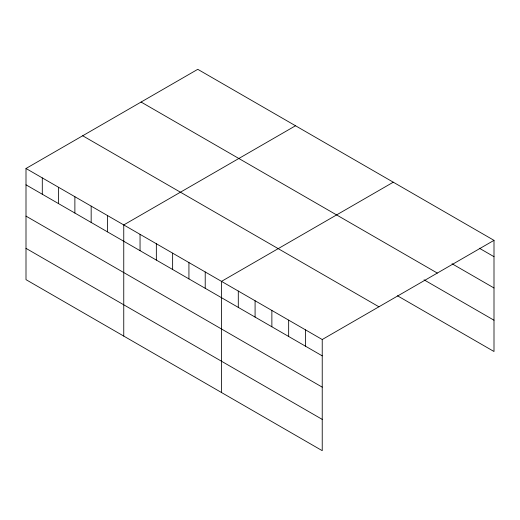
<?xml version="1.0" encoding="UTF-8"?>
<svg xmlns="http://www.w3.org/2000/svg" width="520" height="520" viewBox="0 0 520 520"><rect width="100%" height="100%" fill="white"/><g stroke="black" fill="none" stroke-linecap="round" stroke-linejoin="round"><path stroke-width="0.78" d="M26 168.493L322.231 339.521L322.231 450.678L26 279.65L26 168.493L197.769 69.323L494 240.35L494 351.507L397.475 295.783M295.522 125.762L123.753 224.933L123.753 336.089M393.282 182.202L221.514 281.365L221.514 392.529M322.231 339.521L494 240.35M479.31 248.209L494 256.685M452.036 263.75L494 287.976M141.083 102.044L437.313 273.072M424.053 279.838L494 320.216M82.686 135.766L378.918 306.793M26 184.828L322.231 355.856M26 216.119L322.231 387.147M26 248.358L322.231 419.387M305.442 329.829L305.442 346.164M288.659 320.132L288.659 336.473M271.869 310.44L271.869 326.781M255.086 300.749L255.086 317.089M238.297 291.057L238.297 307.398M205.218 271.96L205.218 288.301M188.929 262.555L188.929 278.896M172.633 253.149L172.633 269.49M156.345 243.744L156.345 260.084M140.049 234.338L140.049 250.679M107.465 215.52L107.465 231.862M91.169 206.115L91.169 222.456M74.88 196.709L74.88 213.05M58.584 187.304L58.584 203.645M42.295 177.899L42.295 194.239"/></g></svg>
